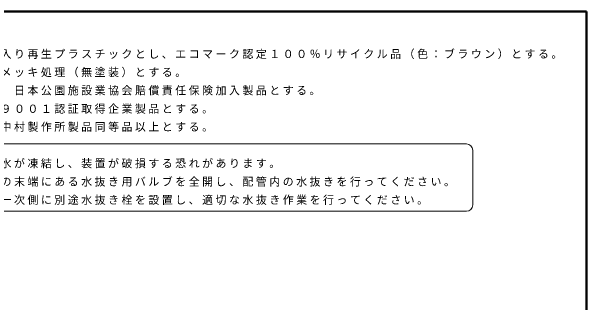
# Model space of a CAD drawing. Units: millimetres on the paper. Extents: x -385 to 0, y -594 to 267.
# Drawn here: x -126.4 to 0, y 203.1 to 267 of the extents above; entities that cross this region are included whole.
import ezdxf

# ---------------------------------------------------------------- set-up
doc = ezdxf.new("R2010")
doc.units = ezdxf.units.MM
doc.layers.add('CLASS1', color=7, linetype='Continuous', lineweight=13)
doc.layers.add('NAKAMURA図枠', color=7, linetype='Continuous', lineweight=13)
doc.styles.add('ＭＳ ゴシック', font='')
doc.styles.get('ＭＳ ゴシック').set_extended_font_data('MS Gothic')

msp = doc.modelspace()

# ---------------------------------------------------------------- linework, layer by layer
at = {"layer": 'CLASS1'}
for p, q in [((-26.387, 237.951), (-152.387, 237.951)), ((-24.987, 224.551), (-24.987, 236.551)), ((-152.387, 223.151), (-26.387, 223.151))]:
    msp.add_line(p, q, dxfattribs=at)
for centre, start, end in [((-26.387, 236.551), 0, 90), ((-26.387, 224.551), 270, 0)]:
    msp.add_arc(centre, 1.4, start, end, dxfattribs=at)
at = {"layer": 'NAKAMURA図枠', "lineweight": 50}
for p, q in [((0, 267), (-385, 267)), ((0, 0), (0, 267))]:
    msp.add_line(p, q, dxfattribs=at)

# ---------------------------------------------------------------- texts
at = {"layer": 'CLASS1', "char_height": 1.76, "attachment_point": 7, "style": 'ＭＳ ゴシック'}
for s, insert in [('\\T1.23;合成木材は、木粉入り再生プラスチックとし、エコマーク認定１００％リサイクル品（色：ブラウン）とする。', (-152.387, 256.551)), ('\\T1.23;鋼材は、溶融亜鉛メッキ処理（無塗装）とする。', (-152.387, 252.551)), ('\\T1.23;本製品は、（一社）日本公園施設業協会賠償責任保険加入製品とする。', (-152.387, 248.551)), ('\\T1.23;本製品は、ＩＳＯ９００１認証取得企業製品とする。', (-152.387, 244.551)), ('\\T1.23;本製品は、（株）中村製作所製品同等品以上とする。', (-152.387, 240.551)), ('\\T1.23;冬期は、配管内の水が凍結し、装置が破損する恐れがあります。', (-152.387, 232.551)), ('\\T1.23;噴水分岐ヘッダーの末端にある水抜き用バルブを全開し、配管内の水抜きを行ってください。', (-152.387, 228.551)), ('\\T1.23;寒冷地の場合は、一次側に別途水抜き栓を設置し、適切な水抜き作業を行ってください。', (-152.387, 224.551))]:
    msp.add_mtext(s, dxfattribs=dict(at, insert=insert))

doc.saveas('drawing.dxf')
